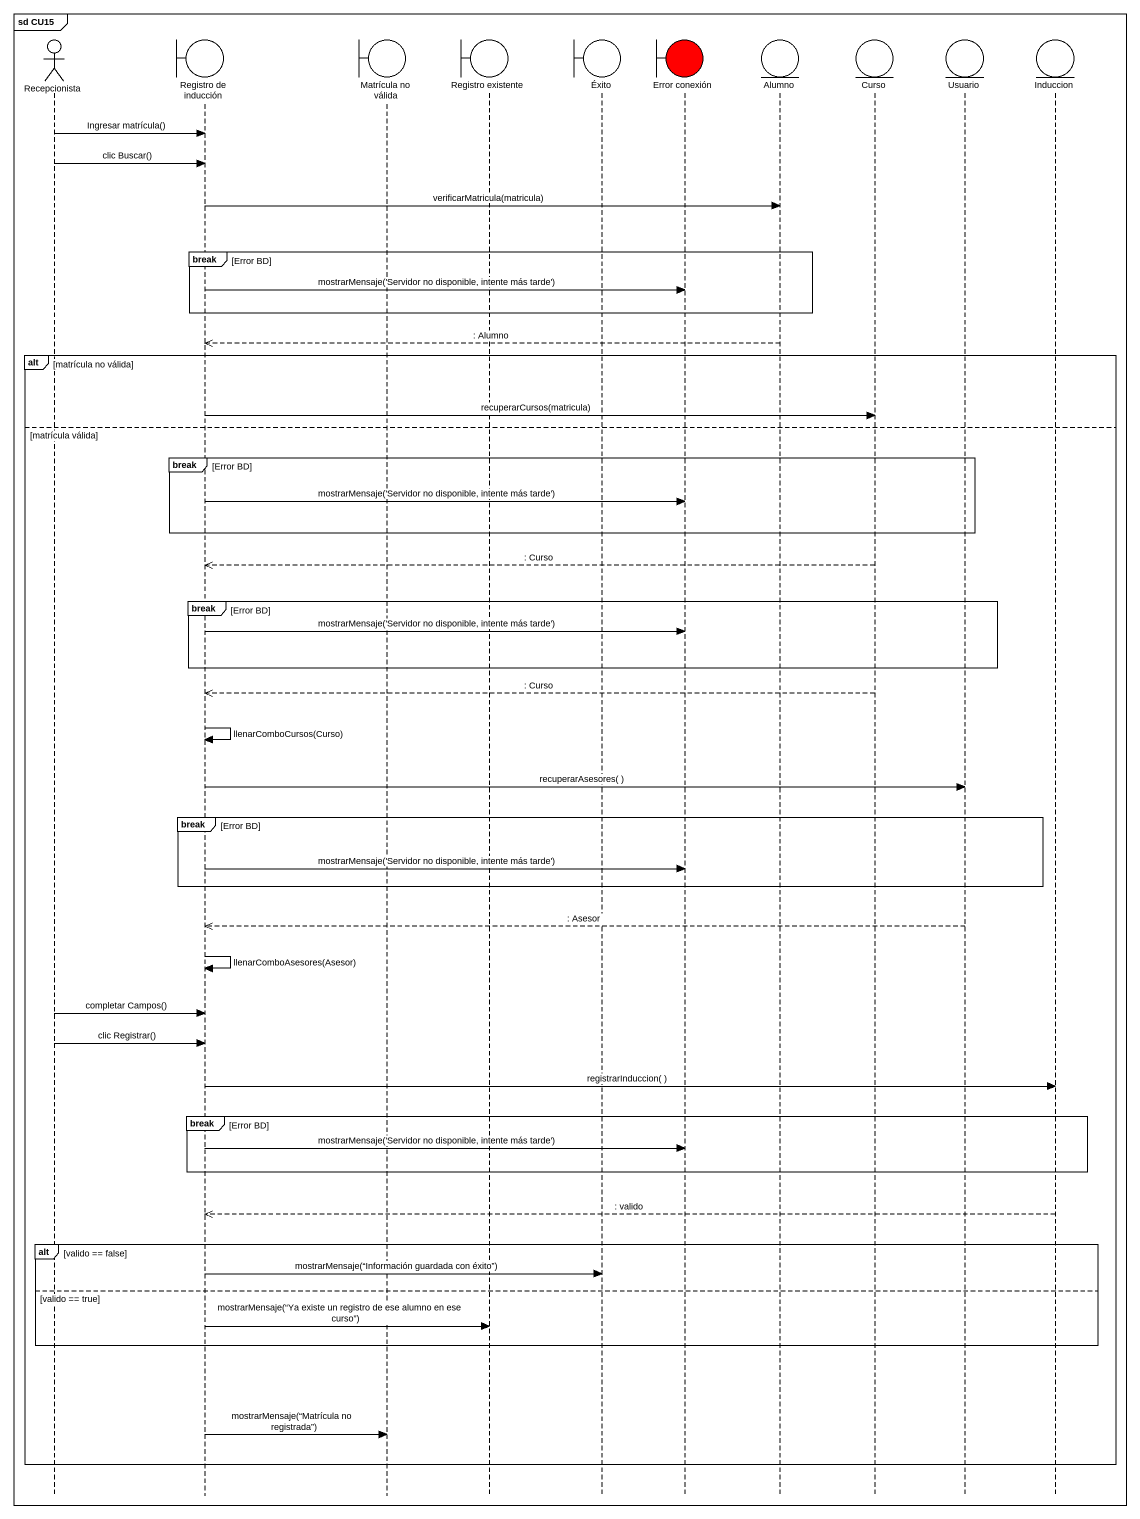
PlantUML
@startuml
mainframe sd CU15
hide footbox
actor Recepcionista
boundary "Registro de inducción" as Registro_de_inducción
boundary "Matrícula no válida" as Matrícula_no_válida
boundary "Registro existente" as Registro_existente
boundary Éxito
boundary "Error conexión" as Error_conexión #FF0000
entity Alumno
entity Curso
entity Usuario
entity Induccion

Recepcionista -> Registro_de_inducción : Ingresar matrícula()
Recepcionista -> Registro_de_inducción : clic Buscar()
Registro_de_inducción -> Alumno : verificarMatricula(matricula)
break Error BD
  Registro_de_inducción -> Error_conexión : mostrarMensaje('Servidor no disponible, intente más tarde')
end
Alumno -->> Registro_de_inducción : : Alumno
alt matrícula no válida
  Registro_de_inducción -> Curso : recuperarCursos(matricula)
else matrícula válida
  break Error BD
    Registro_de_inducción -> Error_conexión : mostrarMensaje('Servidor no disponible, intente más tarde')
  end
  Curso -->> Registro_de_inducción : : Curso
  break Error BD
    Registro_de_inducción -> Error_conexión : mostrarMensaje('Servidor no disponible, intente más tarde')
  end
  Curso -->> Registro_de_inducción : : Curso
  Registro_de_inducción -> Registro_de_inducción : llenarComboCursos(Curso)
  Registro_de_inducción -> Usuario : recuperarAsesores( )
  break Error BD
    Registro_de_inducción -> Error_conexión : mostrarMensaje('Servidor no disponible, intente más tarde')
  end
  Usuario -->> Registro_de_inducción : : Asesor
  Registro_de_inducción -> Registro_de_inducción : llenarComboAsesores(Asesor)
  Recepcionista -> Registro_de_inducción : completar Campos()
  Recepcionista -> Registro_de_inducción : clic Registrar()
  Registro_de_inducción -> Induccion : registrarInduccion( )
  break Error BD
    Registro_de_inducción -> Error_conexión : mostrarMensaje('Servidor no disponible, intente más tarde')
  end
  Induccion -->> Registro_de_inducción : : valido
  alt valido == false
    Registro_de_inducción -> Éxito : mostrarMensaje(“Información guardada con éxito”)
  else valido == true
    Registro_de_inducción -> Registro_existente : mostrarMensaje(“Ya existe un registro de ese alumno en ese curso”)
  end
  Registro_de_inducción -> Matrícula_no_válida : mostrarMensaje(“Matrícula no registrada”)
end
@enduml
